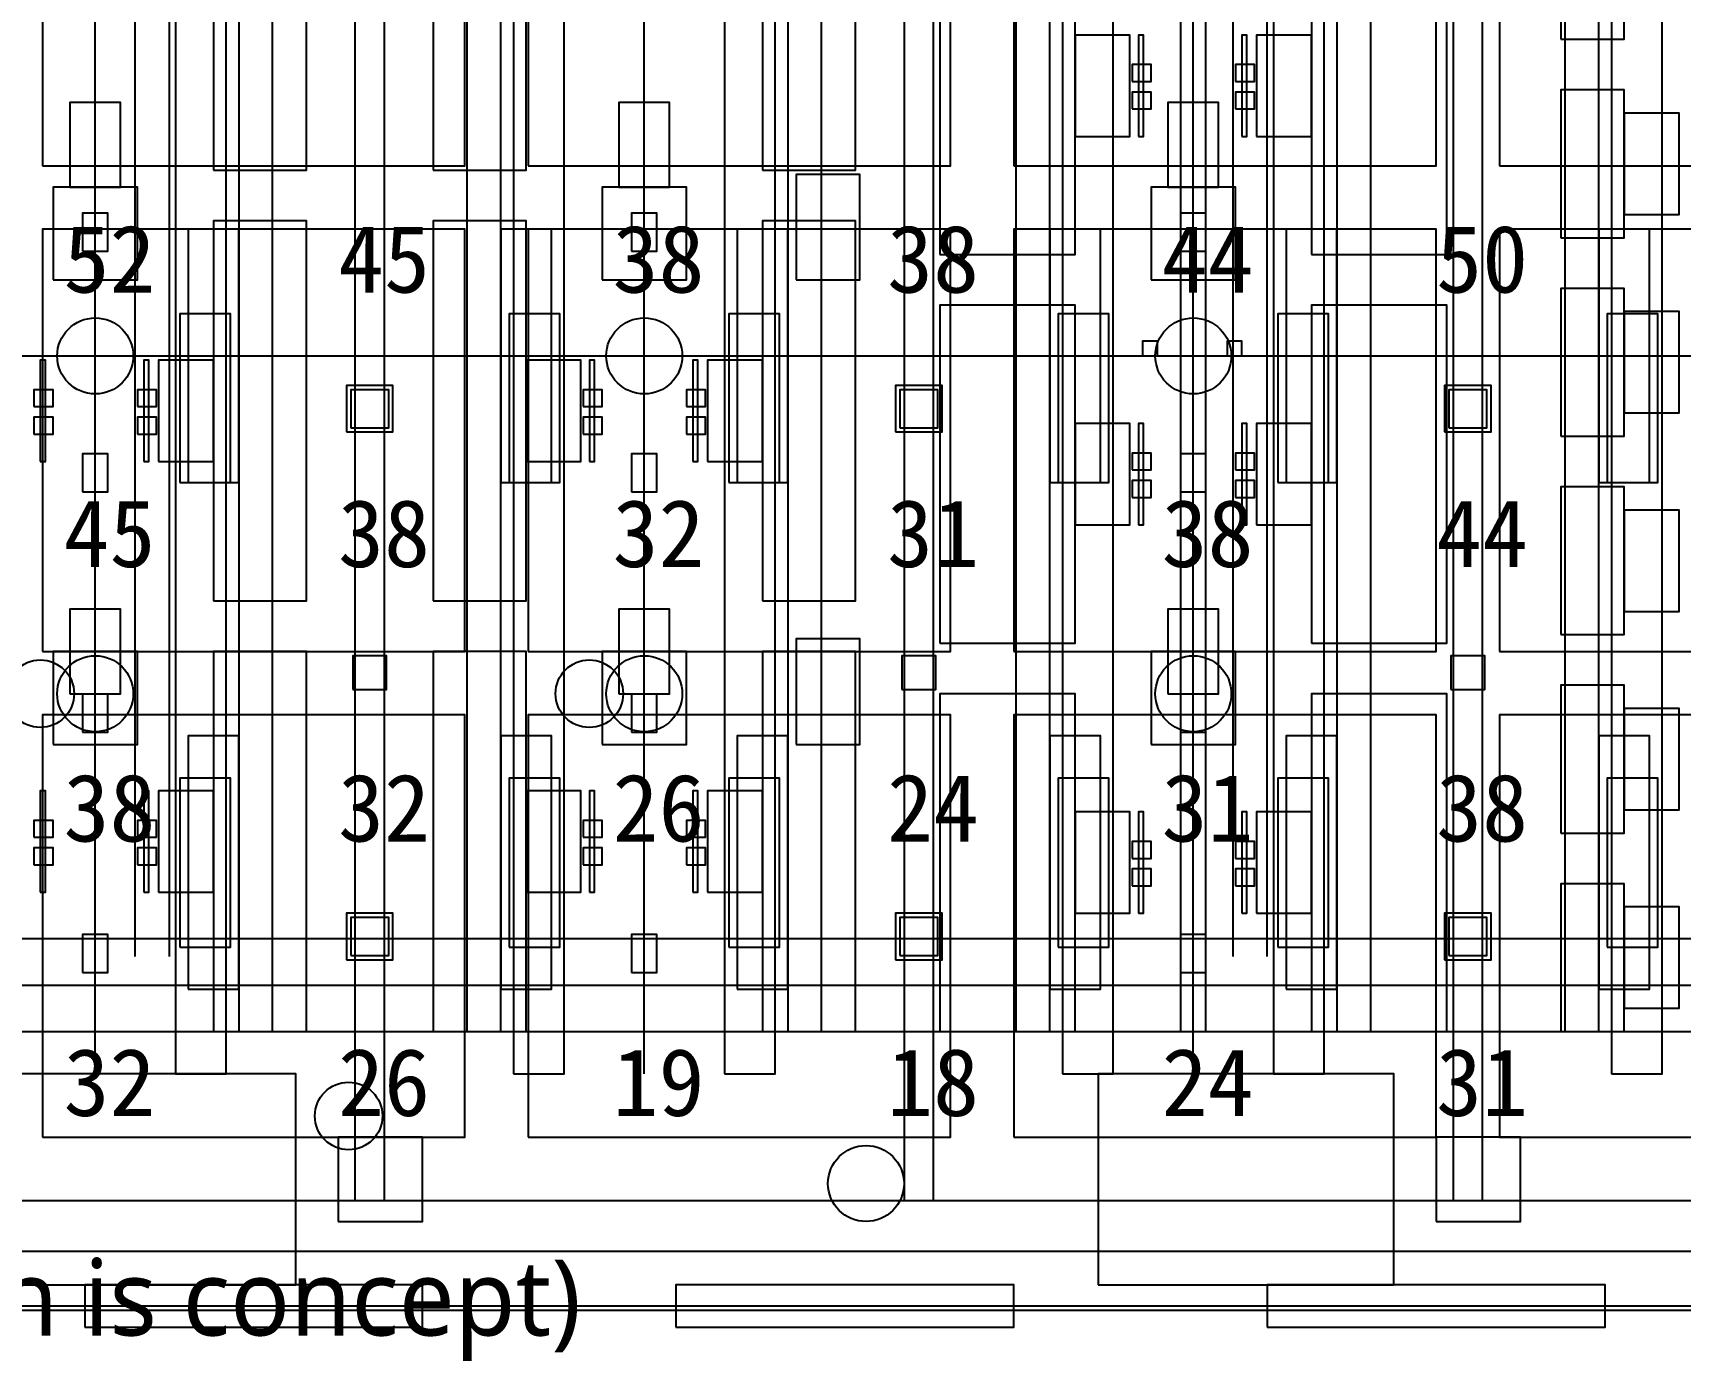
# Model space of a CAD drawing. Header units: metres. Extents: x -1640 to 1560, y -268 to 2338.
# Drawn here: x 228.78 to 267.77, y 1302.19 to 1333.65 of the extents above; entities that cross this region are included whole.
import ezdxf

# ---------------------------------------------------------------- set-up
doc = ezdxf.new("R2010")
doc.units = ezdxf.units.M
for name, color, linetype in [('1F_CHL', 4, 'Continuous'), ('1F_EHS_EXIT_DOOR_CONCEPT', 3, 'Continuous'), ('1F_EHS_GAS_DETECTOR', 6, 'Continuous'), ('1F_EHS_SAFETY_SHOWER_EYEWASH_CONCEPT', 3, 'Continuous'), ('1F_PUMP', 2, 'Continuous'), ('1F_SCR', 3, 'Continuous'), ('1F_STRUCT_COLUMN', 8, 'Continuous'), ('1F_ZONE', 3, 'Continuous'), ('2F_CSF_LATERAL_RACK_CONCEPT', 9, 'Continuous'), ('2F_EHS_EXIT_DOOR_CONCEPT', 3, 'Continuous'), ('2F_EHS_GAS_DETECTOR', 6, 'Continuous'), ('2F_RFG', 5, 'Continuous'), ('2F_STRUCT_COLUMN', 8, 'Continuous'), ('2F_VMB', 6, 'Continuous'), ('2F_ZONE', 3, 'Continuous'), ('3F_CLEANROOM_OVERHEAD_PIPE_DUCT_CONCEPT', 9, 'Continuous'), ('3F_EHS_EGRESS_DIST_M', 2, 'Continuous'), ('3F_EHS_EXIT_DOOR_CONCEPT', 3, 'Continuous'), ('3F_EHS_SAFETY_SHOWER_EYEWASH_CONCEPT', 3, 'Continuous'), ('3F_FOUP', 5, 'Continuous'), ('3F_IMP', 1, 'Continuous'), ('3F_METRO', 2, 'Continuous'), ('3F_OHT', 9, 'Continuous'), ('3F_OHTV', 1, 'Continuous'), ('3F_STRUCT_COLUMN', 8, 'Continuous'), ('3F_TBAR', 6, 'Continuous'), ('3F_WET', 6, 'Continuous'), ('3F_ZONE', 3, 'Continuous'), ('4F_DCC', 3, 'Continuous'), ('4F_FFU', 1, 'Continuous'), ('4F_STRUCT_PLENUM_TRUSS_CONCEPT', 9, 'Continuous'), ('4F_ZONE', 3, 'Continuous'), ('5F_CHL', 4, 'Continuous'), ('5F_EHS_EXIT_DOOR_CONCEPT', 3, 'Continuous'), ('5F_EHS_GAS_DETECTOR', 6, 'Continuous'), ('5F_EHS_SAFETY_SHOWER_EYEWASH_CONCEPT', 3, 'Continuous'), ('5F_PUMP', 2, 'Continuous'), ('5F_SCR', 3, 'Continuous'), ('5F_STRUCT_COLUMN', 8, 'Continuous'), ('5F_ZONE', 3, 'Continuous'), ('6F_CSF_LATERAL_RACK_CONCEPT', 9, 'Continuous'), ('6F_EHS_EXIT_DOOR_CONCEPT', 3, 'Continuous'), ('6F_EHS_GAS_DETECTOR', 6, 'Continuous'), ('6F_RFG', 5, 'Continuous'), ('6F_STRUCT_COLUMN', 8, 'Continuous'), ('6F_VMB', 6, 'Continuous'), ('6F_ZONE', 3, 'Continuous'), ('7F_CLEANROOM_OVERHEAD_PIPE_DUCT_CONCEPT', 9, 'Continuous'), ('7F_EHS_EGRESS_DIST_M', 2, 'Continuous'), ('7F_EHS_EXIT_DOOR_CONCEPT', 3, 'Continuous'), ('7F_EHS_SAFETY_SHOWER_EYEWASH_CONCEPT', 3, 'Continuous'), ('7F_FOUP', 5, 'Continuous'), ('7F_IMP', 1, 'Continuous'), ('7F_METRO', 2, 'Continuous'), ('7F_OHT', 9, 'Continuous'), ('7F_OHTV', 1, 'Continuous'), ('7F_STRUCT_COLUMN', 8, 'Continuous'), ('7F_TBAR', 6, 'Continuous'), ('7F_WET', 6, 'Continuous'), ('7F_ZONE', 3, 'Continuous'), ('8F_DCC', 3, 'Continuous'), ('8F_FFU', 1, 'Continuous'), ('8F_STRUCT_PLENUM_TRUSS_CONCEPT', 9, 'Continuous'), ('8F_ZONE', 3, 'Continuous'), ('EHS_GAS_SUPPLY', 3, 'Continuous'), ('EHS_PROCESS_EXHAUST', 1, 'Continuous'), ('EHS_TREATED_EXHAUST', 30, 'Continuous'), ('RF_RSC', 4, 'Continuous'), ('RF_STACK', 2, 'Continuous'), ('UTIL_CHW.R_CONCEPT', 2, 'Continuous'), ('UTIL_CHW.S_CONCEPT', 1, 'Continuous'), ('UTIL_EXH.ACID_CONCEPT', 4, 'Continuous'), ('UTIL_EXH.ALK_CONCEPT', 5, 'Continuous'), ('UTIL_GAS.SPEC_CONCEPT', 3, 'Continuous'), ('UTIL_PCW.R_CONCEPT', 1, 'Continuous'), ('UTIL_PCW.S_CONCEPT', 6, 'Continuous'), ('UTIL_TEXT', 7, 'Continuous'), ('UTIL_WW.AA_CONCEPT', 3, 'Continuous'), ('UTIL_WW.F_CONCEPT', 2, 'Continuous'), ('UTIL_WW.ORG_CONCEPT', 4, 'Continuous')]:
    doc.layers.add(name, color=color, linetype=linetype)
doc.styles.add('KO', font='malgun.ttf')

msp = doc.modelspace()

# ---------------------------------------------------------------- linework, layer by layer
at = {"layer": '1F_CHL'}
for points in [[(246.85, 1327.8), (248.35, 1327.8), (248.35, 1330.3), (246.85, 1330.3)], [(246.85, 1316.8), (248.35, 1316.8), (248.35, 1319.3), (246.85, 1319.3)]]:
    msp.add_lwpolyline(points, close=True, dxfattribs=at)
at = {"layer": '1F_EHS_EXIT_DOOR_CONCEPT'}
msp.add_circle((248.5, 1306.4), 0.9, dxfattribs=at)
at = {"layer": '1F_EHS_GAS_DETECTOR'}
for centre in [(230.25, 1318), (243.25, 1318), (256.25, 1318)]:
    msp.add_circle(centre, 0.9, dxfattribs=at)
at = {"layer": '1F_EHS_SAFETY_SHOWER_EYEWASH_CONCEPT'}
msp.add_circle((236.25, 1308), 0.8, dxfattribs=at)
at = {"layer": '1F_PUMP'}
for points in [[(232.25, 1323), (233.45, 1323), (233.45, 1327), (232.25, 1327)], [(240.05, 1323), (241.25, 1323), (241.25, 1327), (240.05, 1327)], [(245.25, 1323), (246.45, 1323), (246.45, 1327), (245.25, 1327)], [(253.05, 1323), (254.25, 1323), (254.25, 1327), (253.05, 1327)], [(258.25, 1323), (259.45, 1323), (259.45, 1327), (258.25, 1327)], [(266.05, 1323), (267.25, 1323), (267.25, 1327), (266.05, 1327)], [(232.25, 1312), (233.45, 1312), (233.45, 1316), (232.25, 1316)], [(240.05, 1312), (241.25, 1312), (241.25, 1316), (240.05, 1316)], [(245.25, 1312), (246.45, 1312), (246.45, 1316), (245.25, 1316)], [(253.05, 1312), (254.25, 1312), (254.25, 1316), (253.05, 1316)], [(258.25, 1312), (259.45, 1312), (259.45, 1316), (258.25, 1316)], [(266.05, 1312), (267.25, 1312), (267.25, 1316), (266.05, 1316)]]:
    msp.add_lwpolyline(points, close=True, dxfattribs=at)
at = {"layer": '1F_SCR'}
for points in [[(229.25, 1327.8), (231.25, 1327.8), (231.25, 1330), (229.25, 1330)], [(242.25, 1327.8), (244.25, 1327.8), (244.25, 1330), (242.25, 1330)], [(255.25, 1327.8), (257.25, 1327.8), (257.25, 1330), (255.25, 1330)], [(229.25, 1316.8), (231.25, 1316.8), (231.25, 1319), (229.25, 1319)], [(242.25, 1316.8), (244.25, 1316.8), (244.25, 1319), (242.25, 1319)], [(255.25, 1316.8), (257.25, 1316.8), (257.25, 1319), (255.25, 1319)]]:
    msp.add_lwpolyline(points, close=True, dxfattribs=at)
at = {"layer": '1F_STRUCT_COLUMN'}
for points in [[(236.2, 1324.2), (237.3, 1324.2), (237.3, 1325.3), (236.2, 1325.3)], [(249.2, 1324.2), (250.3, 1324.2), (250.3, 1325.3), (249.2, 1325.3)], [(262.2, 1324.2), (263.3, 1324.2), (263.3, 1325.3), (262.2, 1325.3)], [(236.2, 1311.7), (237.3, 1311.7), (237.3, 1312.8), (236.2, 1312.8)], [(249.2, 1311.7), (250.3, 1311.7), (250.3, 1312.8), (249.2, 1312.8)], [(262.2, 1311.7), (263.3, 1311.7), (263.3, 1312.8), (262.2, 1312.8)]]:
    msp.add_lwpolyline(points, close=True, dxfattribs=at)
at = {"layer": '1F_ZONE'}
msp.add_lwpolyline([(20.5, 1306), (297, 1306), (297, 1464), (20.5, 1464)], close=True, dxfattribs=at)
at = {"layer": '2F_CSF_LATERAL_RACK_CONCEPT'}
for points in [[(233.65, 1310), (234.45, 1310), (234.45, 1460), (233.65, 1460)], [(239.05, 1310), (239.85, 1310), (239.85, 1460), (239.05, 1460)], [(246.65, 1310), (247.45, 1310), (247.45, 1460), (246.65, 1460)], [(252.05, 1310), (252.85, 1310), (252.85, 1460), (252.05, 1460)], [(259.65, 1310), (260.45, 1310), (260.45, 1460), (259.65, 1460)], [(265.05, 1310), (265.85, 1310), (265.85, 1460), (265.05, 1460)]]:
    msp.add_lwpolyline(points, close=True, dxfattribs=at)
at = {"layer": '2F_EHS_EXIT_DOOR_CONCEPT'}
msp.add_circle((248.5, 1306.4), 0.9, dxfattribs=at)
at = {"layer": '2F_EHS_GAS_DETECTOR'}
for centre in [(230.25, 1326), (243.25, 1326), (256.25, 1326)]:
    msp.add_circle(centre, 0.9, dxfattribs=at)
at = {"layer": '2F_RFG'}
for points in [[(232.45, 1323), (233.65, 1323), (233.65, 1329), (232.45, 1329)], [(239.85, 1323), (241.05, 1323), (241.05, 1329), (239.85, 1329)], [(245.45, 1323), (246.65, 1323), (246.65, 1329), (245.45, 1329)], [(252.85, 1323), (254.05, 1323), (254.05, 1329), (252.85, 1329)], [(258.45, 1323), (259.65, 1323), (259.65, 1329), (258.45, 1329)], [(265.85, 1323), (267.05, 1323), (267.05, 1329), (265.85, 1329)], [(232.45, 1311), (233.65, 1311), (233.65, 1317), (232.45, 1317)], [(239.85, 1311), (241.05, 1311), (241.05, 1317), (239.85, 1317)], [(245.45, 1311), (246.65, 1311), (246.65, 1317), (245.45, 1317)], [(252.85, 1311), (254.05, 1311), (254.05, 1317), (252.85, 1317)], [(258.45, 1311), (259.65, 1311), (259.65, 1317), (258.45, 1317)], [(265.85, 1311), (267.05, 1311), (267.05, 1317), (265.85, 1317)]]:
    msp.add_lwpolyline(points, close=True, dxfattribs=at)
at = {"layer": '2F_STRUCT_COLUMN'}
for points in [[(236.3, 1324.3), (237.2, 1324.3), (237.2, 1325.2), (236.3, 1325.2)], [(249.3, 1324.3), (250.2, 1324.3), (250.2, 1325.2), (249.3, 1325.2)], [(262.3, 1324.3), (263.2, 1324.3), (263.2, 1325.2), (262.3, 1325.2)], [(236.3, 1311.8), (237.2, 1311.8), (237.2, 1312.7), (236.3, 1312.7)], [(249.3, 1311.8), (250.2, 1311.8), (250.2, 1312.7), (249.3, 1312.7)], [(262.3, 1311.8), (263.2, 1311.8), (263.2, 1312.7), (262.3, 1312.7)]]:
    msp.add_lwpolyline(points, close=True, dxfattribs=at)
at = {"layer": '2F_VMB'}
for points in [[(229.65, 1330), (230.85, 1330), (230.85, 1332), (229.65, 1332)], [(242.65, 1330), (243.85, 1330), (243.85, 1332), (242.65, 1332)], [(255.65, 1330), (256.85, 1330), (256.85, 1332), (255.65, 1332)], [(229.65, 1318), (230.85, 1318), (230.85, 1320), (229.65, 1320)], [(242.65, 1318), (243.85, 1318), (243.85, 1320), (242.65, 1320)], [(255.65, 1318), (256.85, 1318), (256.85, 1320), (255.65, 1320)]]:
    msp.add_lwpolyline(points, close=True, dxfattribs=at)
at = {"layer": '2F_ZONE'}
msp.add_lwpolyline([(20.5, 1306), (297, 1306), (297, 1464), (20.5, 1464)], close=True, dxfattribs=at)
at = {"layer": '3F_CLEANROOM_OVERHEAD_PIPE_DUCT_CONCEPT'}
for points in [[(232.15, 1309), (233.35, 1309), (233.35, 1461), (232.15, 1461)], [(240.15, 1309), (241.35, 1309), (241.35, 1461), (240.15, 1461)], [(245.15, 1309), (246.35, 1309), (246.35, 1461), (245.15, 1461)], [(253.15, 1309), (254.35, 1309), (254.35, 1461), (253.15, 1461)], [(258.15, 1309), (259.35, 1309), (259.35, 1461), (258.15, 1461)], [(266.15, 1309), (267.35, 1309), (267.35, 1461), (266.15, 1461)]]:
    msp.add_lwpolyline(points, close=True, dxfattribs=at)
at = {"layer": '3F_EHS_EXIT_DOOR_CONCEPT'}
msp.add_circle((248.5, 1306.4), 0.9, dxfattribs=at)
at = {"layer": '3F_EHS_SAFETY_SHOWER_EYEWASH_CONCEPT'}
for centre in [(228.95, 1318), (241.95, 1318)]:
    msp.add_circle(centre, 0.8, dxfattribs=at)
at = {"layer": '3F_FOUP'}
for points in [[(254.8, 1332.5), (255.25, 1332.5), (255.25, 1332.9), (254.8, 1332.9)], [(257.25, 1332.5), (257.7, 1332.5), (257.7, 1332.9), (257.25, 1332.9)], [(254.8, 1331.85), (255.25, 1331.85), (255.25, 1332.25), (254.8, 1332.25)], [(257.25, 1331.85), (257.7, 1331.85), (257.7, 1332.25), (257.25, 1332.25)], [(228.8, 1324.8), (229.25, 1324.8), (229.25, 1325.2), (228.8, 1325.2)], [(231.25, 1324.8), (231.7, 1324.8), (231.7, 1325.2), (231.25, 1325.2)], [(241.8, 1324.8), (242.25, 1324.8), (242.25, 1325.2), (241.8, 1325.2)], [(244.25, 1324.8), (244.7, 1324.8), (244.7, 1325.2), (244.25, 1325.2)], [(228.8, 1324.15), (229.25, 1324.15), (229.25, 1324.55), (228.8, 1324.55)], [(231.25, 1324.15), (231.7, 1324.15), (231.7, 1324.55), (231.25, 1324.55)], [(241.8, 1324.15), (242.25, 1324.15), (242.25, 1324.55), (241.8, 1324.55)], [(244.25, 1324.15), (244.7, 1324.15), (244.7, 1324.55), (244.25, 1324.55)], [(254.8, 1323.3), (255.25, 1323.3), (255.25, 1323.7), (254.8, 1323.7)], [(257.25, 1323.3), (257.7, 1323.3), (257.7, 1323.7), (257.25, 1323.7)], [(254.8, 1322.65), (255.25, 1322.65), (255.25, 1323.05), (254.8, 1323.05)], [(257.25, 1322.65), (257.7, 1322.65), (257.7, 1323.05), (257.25, 1323.05)], [(228.8, 1314.6), (229.25, 1314.6), (229.25, 1315), (228.8, 1315)], [(231.25, 1314.6), (231.7, 1314.6), (231.7, 1315), (231.25, 1315)], [(241.8, 1314.6), (242.25, 1314.6), (242.25, 1315), (241.8, 1315)], [(244.25, 1314.6), (244.7, 1314.6), (244.7, 1315), (244.25, 1315)], [(228.8, 1313.95), (229.25, 1313.95), (229.25, 1314.35), (228.8, 1314.35)], [(231.25, 1313.95), (231.7, 1313.95), (231.7, 1314.35), (231.25, 1314.35)], [(241.8, 1313.95), (242.25, 1313.95), (242.25, 1314.35), (241.8, 1314.35)], [(244.25, 1313.95), (244.7, 1313.95), (244.7, 1314.35), (244.25, 1314.35)], [(254.8, 1314.1), (255.25, 1314.1), (255.25, 1314.5), (254.8, 1314.5)], [(257.25, 1314.1), (257.7, 1314.1), (257.7, 1314.5), (257.25, 1314.5)], [(254.8, 1313.45), (255.25, 1313.45), (255.25, 1313.85), (254.8, 1313.85)], [(257.25, 1313.45), (257.7, 1313.45), (257.7, 1313.85), (257.25, 1313.85)]]:
    msp.add_lwpolyline(points, close=True, dxfattribs=at)
at = {"layer": '3F_IMP'}
for points in [[(250.25, 1328.4), (253.45, 1328.4), (253.45, 1336.4), (250.25, 1336.4)], [(259.05, 1328.4), (262.25, 1328.4), (262.25, 1336.4), (259.05, 1336.4)], [(253.45, 1331.2), (254.75, 1331.2), (254.75, 1333.6), (253.45, 1333.6)], [(257.75, 1331.2), (259.05, 1331.2), (259.05, 1333.6), (257.75, 1333.6)], [(250.25, 1319.2), (253.45, 1319.2), (253.45, 1327.2), (250.25, 1327.2)], [(259.05, 1319.2), (262.25, 1319.2), (262.25, 1327.2), (259.05, 1327.2)], [(253.45, 1322), (254.75, 1322), (254.75, 1324.4), (253.45, 1324.4)], [(257.75, 1322), (259.05, 1322), (259.05, 1324.4), (257.75, 1324.4)], [(250.25, 1310), (253.45, 1310), (253.45, 1318), (250.25, 1318)], [(259.05, 1310), (262.25, 1310), (262.25, 1318), (259.05, 1318)], [(253.45, 1312.8), (254.75, 1312.8), (254.75, 1315.2), (253.45, 1315.2)], [(257.75, 1312.8), (259.05, 1312.8), (259.05, 1315.2), (257.75, 1315.2)]]:
    msp.add_lwpolyline(points, close=True, dxfattribs=at)
at = {"layer": '3F_METRO'}
for points in [[(264.95, 1333.5), (266.45, 1333.5), (266.45, 1337), (264.95, 1337)], [(264.95, 1328.8), (266.45, 1328.8), (266.45, 1332.3), (264.95, 1332.3)], [(266.45, 1329.35), (267.75, 1329.35), (267.75, 1331.75), (266.45, 1331.75)], [(264.95, 1324.1), (266.45, 1324.1), (266.45, 1327.6), (264.95, 1327.6)], [(266.45, 1324.65), (267.75, 1324.65), (267.75, 1327.05), (266.45, 1327.05)], [(264.95, 1319.4), (266.45, 1319.4), (266.45, 1322.9), (264.95, 1322.9)], [(266.45, 1319.95), (267.75, 1319.95), (267.75, 1322.35), (266.45, 1322.35)], [(264.95, 1314.7), (266.45, 1314.7), (266.45, 1318.2), (264.95, 1318.2)], [(266.45, 1315.25), (267.75, 1315.25), (267.75, 1317.65), (266.45, 1317.65)], [(264.95, 1310), (266.45, 1310), (266.45, 1313.5), (264.95, 1313.5)], [(266.45, 1310.55), (267.75, 1310.55), (267.75, 1312.95), (266.45, 1312.95)]]:
    msp.add_lwpolyline(points, close=True, dxfattribs=at)
at = {"layer": '3F_OHT'}
for p, q in [((230.25, 1309), (230.25, 1381)), ((243.25, 1309), (243.25, 1381)), ((256.25, 1309), (256.25, 1381))]:
    msp.add_line(p, q, dxfattribs=at)
at = {"layer": '3F_OHTV'}
for points in [[(229.95, 1328.48), (230.55, 1328.48), (230.55, 1329.38), (229.95, 1329.38)], [(242.95, 1328.48), (243.55, 1328.48), (243.55, 1329.38), (242.95, 1329.38)], [(255.95, 1328.48), (256.55, 1328.48), (256.55, 1329.38), (255.95, 1329.38)], [(229.95, 1322.78), (230.55, 1322.78), (230.55, 1323.68), (229.95, 1323.68)], [(242.95, 1322.78), (243.55, 1322.78), (243.55, 1323.68), (242.95, 1323.68)], [(255.95, 1322.78), (256.55, 1322.78), (256.55, 1323.68), (255.95, 1323.68)], [(229.95, 1317.09), (230.55, 1317.09), (230.55, 1317.99), (229.95, 1317.99)], [(242.95, 1317.09), (243.55, 1317.09), (243.55, 1317.99), (242.95, 1317.99)], [(255.95, 1317.09), (256.55, 1317.09), (256.55, 1317.99), (255.95, 1317.99)], [(229.95, 1311.4), (230.55, 1311.4), (230.55, 1312.3), (229.95, 1312.3)], [(242.95, 1311.4), (243.55, 1311.4), (243.55, 1312.3), (242.95, 1312.3)], [(255.95, 1311.4), (256.55, 1311.4), (256.55, 1312.3), (255.95, 1312.3)]]:
    msp.add_lwpolyline(points, close=True, dxfattribs=at)
at = {"layer": '3F_STRUCT_COLUMN'}
for points in [[(236.35, 1318.1), (237.15, 1318.1), (237.15, 1318.9), (236.35, 1318.9)], [(249.35, 1318.1), (250.15, 1318.1), (250.15, 1318.9), (249.35, 1318.9)], [(262.35, 1318.1), (263.15, 1318.1), (263.15, 1318.9), (262.35, 1318.9)]]:
    msp.add_lwpolyline(points, close=True, dxfattribs=at)
at = {"layer": '3F_TBAR'}
for points in [[(254.95, 1331.2), (255.07, 1331.2), (255.07, 1333.6), (254.95, 1333.6)], [(257.4, 1331.2), (257.52, 1331.2), (257.52, 1333.6), (257.4, 1333.6)], [(228.95, 1323.5), (229.07, 1323.5), (229.07, 1325.9), (228.95, 1325.9)], [(231.4, 1323.5), (231.52, 1323.5), (231.52, 1325.9), (231.4, 1325.9)], [(241.95, 1323.5), (242.07, 1323.5), (242.07, 1325.9), (241.95, 1325.9)], [(244.4, 1323.5), (244.52, 1323.5), (244.52, 1325.9), (244.4, 1325.9)], [(254.95, 1322), (255.07, 1322), (255.07, 1324.4), (254.95, 1324.4)], [(257.4, 1322), (257.52, 1322), (257.52, 1324.4), (257.4, 1324.4)], [(228.95, 1313.3), (229.07, 1313.3), (229.07, 1315.7), (228.95, 1315.7)], [(231.4, 1313.3), (231.52, 1313.3), (231.52, 1315.7), (231.4, 1315.7)], [(241.95, 1313.3), (242.07, 1313.3), (242.07, 1315.7), (241.95, 1315.7)], [(244.4, 1313.3), (244.52, 1313.3), (244.52, 1315.7), (244.4, 1315.7)], [(254.95, 1312.8), (255.07, 1312.8), (255.07, 1315.2), (254.95, 1315.2)], [(257.4, 1312.8), (257.52, 1312.8), (257.52, 1315.2), (257.4, 1315.2)]]:
    msp.add_lwpolyline(points, close=True, dxfattribs=at)
at = {"layer": '3F_WET'}
for points in [[(233.05, 1330.4), (235.25, 1330.4), (235.25, 1339.4), (233.05, 1339.4)], [(238.25, 1330.4), (240.45, 1330.4), (240.45, 1339.4), (238.25, 1339.4)], [(246.05, 1330.4), (248.25, 1330.4), (248.25, 1339.4), (246.05, 1339.4)], [(233.05, 1320.2), (235.25, 1320.2), (235.25, 1329.2), (233.05, 1329.2)], [(238.25, 1320.2), (240.45, 1320.2), (240.45, 1329.2), (238.25, 1329.2)], [(246.05, 1320.2), (248.25, 1320.2), (248.25, 1329.2), (246.05, 1329.2)], [(231.75, 1323.5), (233.05, 1323.5), (233.05, 1325.9), (231.75, 1325.9)], [(240.45, 1323.5), (241.75, 1323.5), (241.75, 1325.9), (240.45, 1325.9)], [(244.75, 1323.5), (246.05, 1323.5), (246.05, 1325.9), (244.75, 1325.9)], [(233.05, 1310), (235.25, 1310), (235.25, 1319), (233.05, 1319)], [(238.25, 1310), (240.45, 1310), (240.45, 1319), (238.25, 1319)], [(246.05, 1310), (248.25, 1310), (248.25, 1319), (246.05, 1319)], [(231.75, 1313.3), (233.05, 1313.3), (233.05, 1315.7), (231.75, 1315.7)], [(240.45, 1313.3), (241.75, 1313.3), (241.75, 1315.7), (240.45, 1315.7)], [(244.75, 1313.3), (246.05, 1313.3), (246.05, 1315.7), (244.75, 1315.7)]]:
    msp.add_lwpolyline(points, close=True, dxfattribs=at)
at = {"layer": '3F_ZONE'}
msp.add_lwpolyline([(20.5, 1306), (297, 1306), (297, 1464), (20.5, 1464)], close=True, dxfattribs=at)
at = {"layer": '4F_DCC'}
for points in [[(230, 1303), (238, 1303), (238, 1304), (230, 1304)], [(244, 1303), (252, 1303), (252, 1304), (244, 1304)], [(258, 1303), (266, 1303), (266, 1304), (258, 1304)]]:
    msp.add_lwpolyline(points, close=True, dxfattribs=at)
at = {"layer": '4F_FFU'}
for points in [[(229, 1330.5), (239, 1330.5), (239, 1340.5), (229, 1340.5)], [(240.5, 1330.5), (250.5, 1330.5), (250.5, 1340.5), (240.5, 1340.5)], [(252, 1330.5), (262, 1330.5), (262, 1340.5), (252, 1340.5)], [(263.5, 1330.5), (273.5, 1330.5), (273.5, 1340.5), (263.5, 1340.5)], [(229, 1319), (239, 1319), (239, 1329), (229, 1329)], [(240.5, 1319), (250.5, 1319), (250.5, 1329), (240.5, 1329)], [(252, 1319), (262, 1319), (262, 1329), (252, 1329)], [(263.5, 1319), (273.5, 1319), (273.5, 1329), (263.5, 1329)], [(229, 1307.5), (239, 1307.5), (239, 1317.5), (229, 1317.5)], [(240.5, 1307.5), (250.5, 1307.5), (250.5, 1317.5), (240.5, 1317.5)], [(252, 1307.5), (262, 1307.5), (262, 1317.5), (252, 1317.5)], [(263.5, 1307.5), (273.5, 1307.5), (273.5, 1317.5), (263.5, 1317.5)]]:
    msp.add_lwpolyline(points, close=True, dxfattribs=at)
at = {"layer": '4F_STRUCT_PLENUM_TRUSS_CONCEPT'}
for points in [[(236.4, 1306), (237.1, 1306), (237.1, 1464), (236.4, 1464)], [(249.4, 1306), (250.1, 1306), (250.1, 1464), (249.4, 1464)], [(262.4, 1306), (263.1, 1306), (263.1, 1464), (262.4, 1464)]]:
    msp.add_lwpolyline(points, close=True, dxfattribs=at)
at = {"layer": '4F_ZONE'}
msp.add_lwpolyline([(20.5, 1306), (297, 1306), (297, 1464), (20.5, 1464)], close=True, dxfattribs=at)
at = {"layer": '5F_CHL'}
for points in [[(246.85, 1327.8), (248.35, 1327.8), (248.35, 1330.3), (246.85, 1330.3)], [(246.85, 1316.8), (248.35, 1316.8), (248.35, 1319.3), (246.85, 1319.3)]]:
    msp.add_lwpolyline(points, close=True, dxfattribs=at)
at = {"layer": '5F_EHS_EXIT_DOOR_CONCEPT'}
msp.add_circle((248.5, 1306.4), 0.9, dxfattribs=at)
at = {"layer": '5F_EHS_GAS_DETECTOR'}
for centre in [(230.25, 1318), (243.25, 1318), (256.25, 1318)]:
    msp.add_circle(centre, 0.9, dxfattribs=at)
at = {"layer": '5F_EHS_SAFETY_SHOWER_EYEWASH_CONCEPT'}
msp.add_circle((236.25, 1308), 0.8, dxfattribs=at)
at = {"layer": '5F_PUMP'}
for points in [[(232.25, 1323), (233.45, 1323), (233.45, 1327), (232.25, 1327)], [(240.05, 1323), (241.25, 1323), (241.25, 1327), (240.05, 1327)], [(245.25, 1323), (246.45, 1323), (246.45, 1327), (245.25, 1327)], [(253.05, 1323), (254.25, 1323), (254.25, 1327), (253.05, 1327)], [(258.25, 1323), (259.45, 1323), (259.45, 1327), (258.25, 1327)], [(266.05, 1323), (267.25, 1323), (267.25, 1327), (266.05, 1327)], [(232.25, 1312), (233.45, 1312), (233.45, 1316), (232.25, 1316)], [(240.05, 1312), (241.25, 1312), (241.25, 1316), (240.05, 1316)], [(245.25, 1312), (246.45, 1312), (246.45, 1316), (245.25, 1316)], [(253.05, 1312), (254.25, 1312), (254.25, 1316), (253.05, 1316)], [(258.25, 1312), (259.45, 1312), (259.45, 1316), (258.25, 1316)], [(266.05, 1312), (267.25, 1312), (267.25, 1316), (266.05, 1316)]]:
    msp.add_lwpolyline(points, close=True, dxfattribs=at)
at = {"layer": '5F_SCR'}
for points in [[(229.25, 1327.8), (231.25, 1327.8), (231.25, 1330), (229.25, 1330)], [(242.25, 1327.8), (244.25, 1327.8), (244.25, 1330), (242.25, 1330)], [(255.25, 1327.8), (257.25, 1327.8), (257.25, 1330), (255.25, 1330)], [(229.25, 1316.8), (231.25, 1316.8), (231.25, 1319), (229.25, 1319)], [(242.25, 1316.8), (244.25, 1316.8), (244.25, 1319), (242.25, 1319)], [(255.25, 1316.8), (257.25, 1316.8), (257.25, 1319), (255.25, 1319)]]:
    msp.add_lwpolyline(points, close=True, dxfattribs=at)
at = {"layer": '5F_STRUCT_COLUMN'}
for points in [[(236.2, 1324.2), (237.3, 1324.2), (237.3, 1325.3), (236.2, 1325.3)], [(249.2, 1324.2), (250.3, 1324.2), (250.3, 1325.3), (249.2, 1325.3)], [(262.2, 1324.2), (263.3, 1324.2), (263.3, 1325.3), (262.2, 1325.3)], [(236.2, 1311.7), (237.3, 1311.7), (237.3, 1312.8), (236.2, 1312.8)], [(249.2, 1311.7), (250.3, 1311.7), (250.3, 1312.8), (249.2, 1312.8)], [(262.2, 1311.7), (263.3, 1311.7), (263.3, 1312.8), (262.2, 1312.8)]]:
    msp.add_lwpolyline(points, close=True, dxfattribs=at)
at = {"layer": '5F_ZONE'}
msp.add_lwpolyline([(20.5, 1306), (297, 1306), (297, 1464), (20.5, 1464)], close=True, dxfattribs=at)
at = {"layer": '6F_CSF_LATERAL_RACK_CONCEPT'}
for points in [[(233.65, 1310), (234.45, 1310), (234.45, 1460), (233.65, 1460)], [(239.05, 1310), (239.85, 1310), (239.85, 1460), (239.05, 1460)], [(246.65, 1310), (247.45, 1310), (247.45, 1460), (246.65, 1460)], [(252.05, 1310), (252.85, 1310), (252.85, 1460), (252.05, 1460)], [(259.65, 1310), (260.45, 1310), (260.45, 1460), (259.65, 1460)], [(265.05, 1310), (265.85, 1310), (265.85, 1460), (265.05, 1460)]]:
    msp.add_lwpolyline(points, close=True, dxfattribs=at)
at = {"layer": '6F_EHS_EXIT_DOOR_CONCEPT'}
msp.add_circle((248.5, 1306.4), 0.9, dxfattribs=at)
at = {"layer": '6F_EHS_GAS_DETECTOR'}
for centre in [(230.25, 1326), (243.25, 1326), (256.25, 1326)]:
    msp.add_circle(centre, 0.9, dxfattribs=at)
at = {"layer": '6F_RFG'}
for points in [[(232.45, 1323), (233.65, 1323), (233.65, 1329), (232.45, 1329)], [(239.85, 1323), (241.05, 1323), (241.05, 1329), (239.85, 1329)], [(245.45, 1323), (246.65, 1323), (246.65, 1329), (245.45, 1329)], [(252.85, 1323), (254.05, 1323), (254.05, 1329), (252.85, 1329)], [(258.45, 1323), (259.65, 1323), (259.65, 1329), (258.45, 1329)], [(265.85, 1323), (267.05, 1323), (267.05, 1329), (265.85, 1329)], [(232.45, 1311), (233.65, 1311), (233.65, 1317), (232.45, 1317)], [(239.85, 1311), (241.05, 1311), (241.05, 1317), (239.85, 1317)], [(245.45, 1311), (246.65, 1311), (246.65, 1317), (245.45, 1317)], [(252.85, 1311), (254.05, 1311), (254.05, 1317), (252.85, 1317)], [(258.45, 1311), (259.65, 1311), (259.65, 1317), (258.45, 1317)], [(265.85, 1311), (267.05, 1311), (267.05, 1317), (265.85, 1317)]]:
    msp.add_lwpolyline(points, close=True, dxfattribs=at)
at = {"layer": '6F_STRUCT_COLUMN'}
for points in [[(236.3, 1324.3), (237.2, 1324.3), (237.2, 1325.2), (236.3, 1325.2)], [(249.3, 1324.3), (250.2, 1324.3), (250.2, 1325.2), (249.3, 1325.2)], [(262.3, 1324.3), (263.2, 1324.3), (263.2, 1325.2), (262.3, 1325.2)], [(236.3, 1311.8), (237.2, 1311.8), (237.2, 1312.7), (236.3, 1312.7)], [(249.3, 1311.8), (250.2, 1311.8), (250.2, 1312.7), (249.3, 1312.7)], [(262.3, 1311.8), (263.2, 1311.8), (263.2, 1312.7), (262.3, 1312.7)]]:
    msp.add_lwpolyline(points, close=True, dxfattribs=at)
at = {"layer": '6F_VMB'}
for points in [[(229.65, 1330), (230.85, 1330), (230.85, 1332), (229.65, 1332)], [(242.65, 1330), (243.85, 1330), (243.85, 1332), (242.65, 1332)], [(255.65, 1330), (256.85, 1330), (256.85, 1332), (255.65, 1332)], [(229.65, 1318), (230.85, 1318), (230.85, 1320), (229.65, 1320)], [(242.65, 1318), (243.85, 1318), (243.85, 1320), (242.65, 1320)], [(255.65, 1318), (256.85, 1318), (256.85, 1320), (255.65, 1320)]]:
    msp.add_lwpolyline(points, close=True, dxfattribs=at)
at = {"layer": '6F_ZONE'}
msp.add_lwpolyline([(20.5, 1306), (297, 1306), (297, 1464), (20.5, 1464)], close=True, dxfattribs=at)
at = {"layer": '7F_CLEANROOM_OVERHEAD_PIPE_DUCT_CONCEPT'}
for points in [[(232.15, 1309), (233.35, 1309), (233.35, 1461), (232.15, 1461)], [(240.15, 1309), (241.35, 1309), (241.35, 1461), (240.15, 1461)], [(245.15, 1309), (246.35, 1309), (246.35, 1461), (245.15, 1461)], [(253.15, 1309), (254.35, 1309), (254.35, 1461), (253.15, 1461)], [(258.15, 1309), (259.35, 1309), (259.35, 1461), (258.15, 1461)], [(266.15, 1309), (267.35, 1309), (267.35, 1461), (266.15, 1461)]]:
    msp.add_lwpolyline(points, close=True, dxfattribs=at)
at = {"layer": '7F_EHS_EXIT_DOOR_CONCEPT'}
msp.add_circle((248.5, 1306.4), 0.9, dxfattribs=at)
at = {"layer": '7F_EHS_SAFETY_SHOWER_EYEWASH_CONCEPT'}
for centre in [(228.95, 1318), (241.95, 1318)]:
    msp.add_circle(centre, 0.8, dxfattribs=at)
at = {"layer": '7F_FOUP'}
for points in [[(254.8, 1332.5), (255.25, 1332.5), (255.25, 1332.9), (254.8, 1332.9)], [(257.25, 1332.5), (257.7, 1332.5), (257.7, 1332.9), (257.25, 1332.9)], [(254.8, 1331.85), (255.25, 1331.85), (255.25, 1332.25), (254.8, 1332.25)], [(257.25, 1331.85), (257.7, 1331.85), (257.7, 1332.25), (257.25, 1332.25)], [(228.8, 1324.8), (229.25, 1324.8), (229.25, 1325.2), (228.8, 1325.2)], [(231.25, 1324.8), (231.7, 1324.8), (231.7, 1325.2), (231.25, 1325.2)], [(241.8, 1324.8), (242.25, 1324.8), (242.25, 1325.2), (241.8, 1325.2)], [(244.25, 1324.8), (244.7, 1324.8), (244.7, 1325.2), (244.25, 1325.2)], [(228.8, 1324.15), (229.25, 1324.15), (229.25, 1324.55), (228.8, 1324.55)], [(231.25, 1324.15), (231.7, 1324.15), (231.7, 1324.55), (231.25, 1324.55)], [(241.8, 1324.15), (242.25, 1324.15), (242.25, 1324.55), (241.8, 1324.55)], [(244.25, 1324.15), (244.7, 1324.15), (244.7, 1324.55), (244.25, 1324.55)], [(254.8, 1323.3), (255.25, 1323.3), (255.25, 1323.7), (254.8, 1323.7)], [(257.25, 1323.3), (257.7, 1323.3), (257.7, 1323.7), (257.25, 1323.7)], [(254.8, 1322.65), (255.25, 1322.65), (255.25, 1323.05), (254.8, 1323.05)], [(257.25, 1322.65), (257.7, 1322.65), (257.7, 1323.05), (257.25, 1323.05)], [(228.8, 1314.6), (229.25, 1314.6), (229.25, 1315), (228.8, 1315)], [(231.25, 1314.6), (231.7, 1314.6), (231.7, 1315), (231.25, 1315)], [(241.8, 1314.6), (242.25, 1314.6), (242.25, 1315), (241.8, 1315)], [(244.25, 1314.6), (244.7, 1314.6), (244.7, 1315), (244.25, 1315)], [(228.8, 1313.95), (229.25, 1313.95), (229.25, 1314.35), (228.8, 1314.35)], [(231.25, 1313.95), (231.7, 1313.95), (231.7, 1314.35), (231.25, 1314.35)], [(241.8, 1313.95), (242.25, 1313.95), (242.25, 1314.35), (241.8, 1314.35)], [(244.25, 1313.95), (244.7, 1313.95), (244.7, 1314.35), (244.25, 1314.35)], [(254.8, 1314.1), (255.25, 1314.1), (255.25, 1314.5), (254.8, 1314.5)], [(257.25, 1314.1), (257.7, 1314.1), (257.7, 1314.5), (257.25, 1314.5)], [(254.8, 1313.45), (255.25, 1313.45), (255.25, 1313.85), (254.8, 1313.85)], [(257.25, 1313.45), (257.7, 1313.45), (257.7, 1313.85), (257.25, 1313.85)]]:
    msp.add_lwpolyline(points, close=True, dxfattribs=at)
at = {"layer": '7F_IMP'}
for points in [[(250.25, 1328.4), (253.45, 1328.4), (253.45, 1336.4), (250.25, 1336.4)], [(259.05, 1328.4), (262.25, 1328.4), (262.25, 1336.4), (259.05, 1336.4)], [(253.45, 1331.2), (254.75, 1331.2), (254.75, 1333.6), (253.45, 1333.6)], [(257.75, 1331.2), (259.05, 1331.2), (259.05, 1333.6), (257.75, 1333.6)], [(250.25, 1319.2), (253.45, 1319.2), (253.45, 1327.2), (250.25, 1327.2)], [(259.05, 1319.2), (262.25, 1319.2), (262.25, 1327.2), (259.05, 1327.2)], [(253.45, 1322), (254.75, 1322), (254.75, 1324.4), (253.45, 1324.4)], [(257.75, 1322), (259.05, 1322), (259.05, 1324.4), (257.75, 1324.4)], [(250.25, 1310), (253.45, 1310), (253.45, 1318), (250.25, 1318)], [(259.05, 1310), (262.25, 1310), (262.25, 1318), (259.05, 1318)], [(253.45, 1312.8), (254.75, 1312.8), (254.75, 1315.2), (253.45, 1315.2)], [(257.75, 1312.8), (259.05, 1312.8), (259.05, 1315.2), (257.75, 1315.2)]]:
    msp.add_lwpolyline(points, close=True, dxfattribs=at)
at = {"layer": '7F_METRO'}
for points in [[(264.95, 1333.5), (266.45, 1333.5), (266.45, 1337), (264.95, 1337)], [(264.95, 1328.8), (266.45, 1328.8), (266.45, 1332.3), (264.95, 1332.3)], [(266.45, 1329.35), (267.75, 1329.35), (267.75, 1331.75), (266.45, 1331.75)], [(264.95, 1324.1), (266.45, 1324.1), (266.45, 1327.6), (264.95, 1327.6)], [(266.45, 1324.65), (267.75, 1324.65), (267.75, 1327.05), (266.45, 1327.05)], [(264.95, 1319.4), (266.45, 1319.4), (266.45, 1322.9), (264.95, 1322.9)], [(266.45, 1319.95), (267.75, 1319.95), (267.75, 1322.35), (266.45, 1322.35)], [(264.95, 1314.7), (266.45, 1314.7), (266.45, 1318.2), (264.95, 1318.2)], [(266.45, 1315.25), (267.75, 1315.25), (267.75, 1317.65), (266.45, 1317.65)], [(264.95, 1310), (266.45, 1310), (266.45, 1313.5), (264.95, 1313.5)], [(266.45, 1310.55), (267.75, 1310.55), (267.75, 1312.95), (266.45, 1312.95)]]:
    msp.add_lwpolyline(points, close=True, dxfattribs=at)
at = {"layer": '7F_OHT'}
for p, q in [((230.25, 1309), (230.25, 1381)), ((243.25, 1309), (243.25, 1381)), ((256.25, 1309), (256.25, 1381))]:
    msp.add_line(p, q, dxfattribs=at)
at = {"layer": '7F_OHTV'}
for points in [[(229.95, 1328.48), (230.55, 1328.48), (230.55, 1329.38), (229.95, 1329.38)], [(242.95, 1328.48), (243.55, 1328.48), (243.55, 1329.38), (242.95, 1329.38)], [(255.95, 1328.48), (256.55, 1328.48), (256.55, 1329.38), (255.95, 1329.38)], [(229.95, 1322.78), (230.55, 1322.78), (230.55, 1323.68), (229.95, 1323.68)], [(242.95, 1322.78), (243.55, 1322.78), (243.55, 1323.68), (242.95, 1323.68)], [(255.95, 1322.78), (256.55, 1322.78), (256.55, 1323.68), (255.95, 1323.68)], [(229.95, 1317.09), (230.55, 1317.09), (230.55, 1317.99), (229.95, 1317.99)], [(242.95, 1317.09), (243.55, 1317.09), (243.55, 1317.99), (242.95, 1317.99)], [(255.95, 1317.09), (256.55, 1317.09), (256.55, 1317.99), (255.95, 1317.99)], [(229.95, 1311.4), (230.55, 1311.4), (230.55, 1312.3), (229.95, 1312.3)], [(242.95, 1311.4), (243.55, 1311.4), (243.55, 1312.3), (242.95, 1312.3)], [(255.95, 1311.4), (256.55, 1311.4), (256.55, 1312.3), (255.95, 1312.3)]]:
    msp.add_lwpolyline(points, close=True, dxfattribs=at)
at = {"layer": '7F_STRUCT_COLUMN'}
for points in [[(236.35, 1318.1), (237.15, 1318.1), (237.15, 1318.9), (236.35, 1318.9)], [(249.35, 1318.1), (250.15, 1318.1), (250.15, 1318.9), (249.35, 1318.9)], [(262.35, 1318.1), (263.15, 1318.1), (263.15, 1318.9), (262.35, 1318.9)]]:
    msp.add_lwpolyline(points, close=True, dxfattribs=at)
at = {"layer": '7F_TBAR'}
for points in [[(254.95, 1331.2), (255.07, 1331.2), (255.07, 1333.6), (254.95, 1333.6)], [(257.4, 1331.2), (257.52, 1331.2), (257.52, 1333.6), (257.4, 1333.6)], [(228.95, 1323.5), (229.07, 1323.5), (229.07, 1325.9), (228.95, 1325.9)], [(231.4, 1323.5), (231.52, 1323.5), (231.52, 1325.9), (231.4, 1325.9)], [(241.95, 1323.5), (242.07, 1323.5), (242.07, 1325.9), (241.95, 1325.9)], [(244.4, 1323.5), (244.52, 1323.5), (244.52, 1325.9), (244.4, 1325.9)], [(254.95, 1322), (255.07, 1322), (255.07, 1324.4), (254.95, 1324.4)], [(257.4, 1322), (257.52, 1322), (257.52, 1324.4), (257.4, 1324.4)], [(228.95, 1313.3), (229.07, 1313.3), (229.07, 1315.7), (228.95, 1315.7)], [(231.4, 1313.3), (231.52, 1313.3), (231.52, 1315.7), (231.4, 1315.7)], [(241.95, 1313.3), (242.07, 1313.3), (242.07, 1315.7), (241.95, 1315.7)], [(244.4, 1313.3), (244.52, 1313.3), (244.52, 1315.7), (244.4, 1315.7)], [(254.95, 1312.8), (255.07, 1312.8), (255.07, 1315.2), (254.95, 1315.2)], [(257.4, 1312.8), (257.52, 1312.8), (257.52, 1315.2), (257.4, 1315.2)]]:
    msp.add_lwpolyline(points, close=True, dxfattribs=at)
at = {"layer": '7F_WET'}
for points in [[(233.05, 1330.4), (235.25, 1330.4), (235.25, 1339.4), (233.05, 1339.4)], [(238.25, 1330.4), (240.45, 1330.4), (240.45, 1339.4), (238.25, 1339.4)], [(246.05, 1330.4), (248.25, 1330.4), (248.25, 1339.4), (246.05, 1339.4)], [(233.05, 1320.2), (235.25, 1320.2), (235.25, 1329.2), (233.05, 1329.2)], [(238.25, 1320.2), (240.45, 1320.2), (240.45, 1329.2), (238.25, 1329.2)], [(246.05, 1320.2), (248.25, 1320.2), (248.25, 1329.2), (246.05, 1329.2)], [(231.75, 1323.5), (233.05, 1323.5), (233.05, 1325.9), (231.75, 1325.9)], [(240.45, 1323.5), (241.75, 1323.5), (241.75, 1325.9), (240.45, 1325.9)], [(244.75, 1323.5), (246.05, 1323.5), (246.05, 1325.9), (244.75, 1325.9)], [(233.05, 1310), (235.25, 1310), (235.25, 1319), (233.05, 1319)], [(238.25, 1310), (240.45, 1310), (240.45, 1319), (238.25, 1319)], [(246.05, 1310), (248.25, 1310), (248.25, 1319), (246.05, 1319)], [(231.75, 1313.3), (233.05, 1313.3), (233.05, 1315.7), (231.75, 1315.7)], [(240.45, 1313.3), (241.75, 1313.3), (241.75, 1315.7), (240.45, 1315.7)], [(244.75, 1313.3), (246.05, 1313.3), (246.05, 1315.7), (244.75, 1315.7)]]:
    msp.add_lwpolyline(points, close=True, dxfattribs=at)
at = {"layer": '7F_ZONE'}
msp.add_lwpolyline([(20.5, 1306), (297, 1306), (297, 1464), (20.5, 1464)], close=True, dxfattribs=at)
at = {"layer": '8F_DCC'}
for points in [[(230, 1303), (238, 1303), (238, 1304), (230, 1304)], [(244, 1303), (252, 1303), (252, 1304), (244, 1304)], [(258, 1303), (266, 1303), (266, 1304), (258, 1304)]]:
    msp.add_lwpolyline(points, close=True, dxfattribs=at)
at = {"layer": '8F_FFU'}
for points in [[(229, 1330.5), (239, 1330.5), (239, 1340.5), (229, 1340.5)], [(240.5, 1330.5), (250.5, 1330.5), (250.5, 1340.5), (240.5, 1340.5)], [(252, 1330.5), (262, 1330.5), (262, 1340.5), (252, 1340.5)], [(263.5, 1330.5), (273.5, 1330.5), (273.5, 1340.5), (263.5, 1340.5)], [(229, 1319), (239, 1319), (239, 1329), (229, 1329)], [(240.5, 1319), (250.5, 1319), (250.5, 1329), (240.5, 1329)], [(252, 1319), (262, 1319), (262, 1329), (252, 1329)], [(263.5, 1319), (273.5, 1319), (273.5, 1329), (263.5, 1329)], [(229, 1307.5), (239, 1307.5), (239, 1317.5), (229, 1317.5)], [(240.5, 1307.5), (250.5, 1307.5), (250.5, 1317.5), (240.5, 1317.5)], [(252, 1307.5), (262, 1307.5), (262, 1317.5), (252, 1317.5)], [(263.5, 1307.5), (273.5, 1307.5), (273.5, 1317.5), (263.5, 1317.5)]]:
    msp.add_lwpolyline(points, close=True, dxfattribs=at)
at = {"layer": '8F_STRUCT_PLENUM_TRUSS_CONCEPT'}
for points in [[(236.4, 1306), (237.1, 1306), (237.1, 1464), (236.4, 1464)], [(249.4, 1306), (250.1, 1306), (250.1, 1464), (249.4, 1464)], [(262.4, 1306), (263.1, 1306), (263.1, 1464), (262.4, 1464)]]:
    msp.add_lwpolyline(points, close=True, dxfattribs=at)
at = {"layer": '8F_ZONE'}
msp.add_lwpolyline([(20.5, 1306), (297, 1306), (297, 1464), (20.5, 1464)], close=True, dxfattribs=at)
at = {"layer": 'EHS_GAS_SUPPLY'}
msp.add_lwpolyline([(257.05, 1326), (257.4, 1326), (257.4, 1326.35), (257.05, 1326.35)], close=True, dxfattribs=at)
msp.add_lwpolyline([(257.05, 1326), (257.4, 1326), (257.4, 1326.35), (257.05, 1326.35)], close=True, dxfattribs=at)
at = {"layer": 'EHS_PROCESS_EXHAUST'}
msp.add_lwpolyline([(255.05, 1326), (255.4, 1326), (255.4, 1326.35), (255.05, 1326.35)], close=True, dxfattribs=at)
msp.add_lwpolyline([(255.05, 1326), (255.4, 1326), (255.4, 1326.35), (255.05, 1326.35)], close=True, dxfattribs=at)
at = {"layer": 'EHS_TREATED_EXHAUST'}
msp.add_lwpolyline([(255.95, 1310), (256.55, 1310), (256.55, 1472), (255.95, 1472)], close=True, dxfattribs=at)
msp.add_lwpolyline([(255.95, 1310), (256.55, 1310), (256.55, 1472), (255.95, 1472)], close=True, dxfattribs=at)
at = {"layer": 'RF_RSC'}
for points in [[(228, 1304), (235, 1304), (235, 1309), (228, 1309)], [(254, 1304), (261, 1304), (261, 1309), (254, 1309)]]:
    msp.add_lwpolyline(points, close=True, dxfattribs=at)
at = {"layer": 'RF_STACK'}
for points in [[(236, 1305.5), (238, 1305.5), (238, 1307.5), (236, 1307.5)], [(262, 1305.5), (264, 1305.5), (264, 1307.5), (262, 1307.5)]]:
    msp.add_lwpolyline(points, close=True, dxfattribs=at)
at = {"layer": 'UTIL_CHW.R_CONCEPT'}
msp.add_line((-275.2, 1304.8), (294.8, 1304.8), dxfattribs=at)
msp.add_line((-275.2, 1304.8), (294.8, 1304.8), dxfattribs=at)
at = {"layer": 'UTIL_CHW.S_CONCEPT'}
msp.add_line((-276.5, 1303.5), (293.5, 1303.5), dxfattribs=at)
msp.add_line((-276.5, 1303.5), (293.5, 1303.5), dxfattribs=at)
at = {"layer": 'UTIL_EXH.ACID_CONCEPT'}
msp.add_line((-278.4, 1304.8), (295.4, 1304.8), dxfattribs=at)
msp.add_line((-278.4, 1304.8), (295.4, 1304.8), dxfattribs=at)
at = {"layer": 'UTIL_EXH.ALK_CONCEPT'}
msp.add_line((-278.4, 1303.4), (295.4, 1303.4), dxfattribs=at)
msp.add_line((-278.4, 1303.4), (295.4, 1303.4), dxfattribs=at)
at = {"layer": 'UTIL_GAS.SPEC_CONCEPT'}
msp.add_line((-274.3, 1326), (293.3, 1326), dxfattribs=at)
msp.add_line((-274.3, 1326), (293.3, 1326), dxfattribs=at)
at = {"layer": 'UTIL_PCW.R_CONCEPT'}
for p, q in [((232.005, 1311.78), (232.005, 1458.23)), ((232.005, 1311.78), (232.005, 1458.23)), ((257.995, 1311.78), (257.995, 1458.23)), ((257.995, 1311.78), (257.995, 1458.23))]:
    msp.add_line(p, q, dxfattribs=at)
at = {"layer": 'UTIL_PCW.S_CONCEPT'}
for p, q in [((231.195, 1311.78), (231.195, 1458.23)), ((231.195, 1311.78), (231.195, 1458.23)), ((257.195, 1311.78), (257.195, 1458.23)), ((257.195, 1311.78), (257.195, 1458.23))]:
    msp.add_line(p, q, dxfattribs=at)
at = {"layer": 'UTIL_WW.AA_CONCEPT'}
msp.add_line((-276.3, 1311.1), (293.3, 1311.1), dxfattribs=at)
at = {"layer": 'UTIL_WW.F_CONCEPT'}
msp.add_line((-276.3, 1310), (293.3, 1310), dxfattribs=at)
at = {"layer": 'UTIL_WW.ORG_CONCEPT'}
msp.add_line((-276.3, 1312.2), (293.3, 1312.2), dxfattribs=at)

# ---------------------------------------------------------------- texts
at = {"layer": '3F_EHS_EGRESS_DIST_M'}
for s, p in [('52', (229.5, 1327.5)), ('45', (236, 1327.5)), ('38', (242.5, 1327.5)), ('38', (249, 1327.5)), ('44', (255.5, 1327.5)), ('50', (262, 1327.5)), ('45', (229.5, 1321)), ('38', (236, 1321)), ('32', (242.5, 1321)), ('31', (249, 1321)), ('38', (255.5, 1321)), ('44', (262, 1321)), ('38', (229.5, 1314.5)), ('32', (236, 1314.5)), ('26', (242.5, 1314.5)), ('24', (249, 1314.5)), ('31', (255.5, 1314.5)), ('38', (262, 1314.5)), ('32', (229.5, 1308)), ('26', (236, 1308)), ('19', (242.5, 1308)), ('18', (249, 1308)), ('24', (255.5, 1308)), ('31', (262, 1308))]:
    msp.add_text(s, height=1.6, dxfattribs=at).set_placement(p)
at = {"layer": '7F_EHS_EGRESS_DIST_M'}
for s, p in [('52', (229.5, 1327.5)), ('45', (236, 1327.5)), ('38', (242.5, 1327.5)), ('38', (249, 1327.5)), ('44', (255.5, 1327.5)), ('50', (262, 1327.5)), ('45', (229.5, 1321)), ('38', (236, 1321)), ('32', (242.5, 1321)), ('31', (249, 1321)), ('38', (255.5, 1321)), ('44', (262, 1321)), ('38', (229.5, 1314.5)), ('32', (236, 1314.5)), ('26', (242.5, 1314.5)), ('24', (249, 1314.5)), ('31', (255.5, 1314.5)), ('38', (262, 1314.5)), ('32', (229.5, 1308)), ('26', (236, 1308)), ('19', (242.5, 1308)), ('18', (249, 1308)), ('24', (255.5, 1308)), ('31', (262, 1308))]:
    msp.add_text(s, height=1.6, dxfattribs=at).set_placement(p)
at = {"layer": 'UTIL_TEXT', "style": 'KO'}
msp.add_text('P3 rooftop RCS (regenerative catalytic system — process-gas abatement, named in the sustainability report; location is concept)', height=1.8, dxfattribs=at).set_placement((101.5, 1302.8))

doc.saveas('drawing.dxf')
